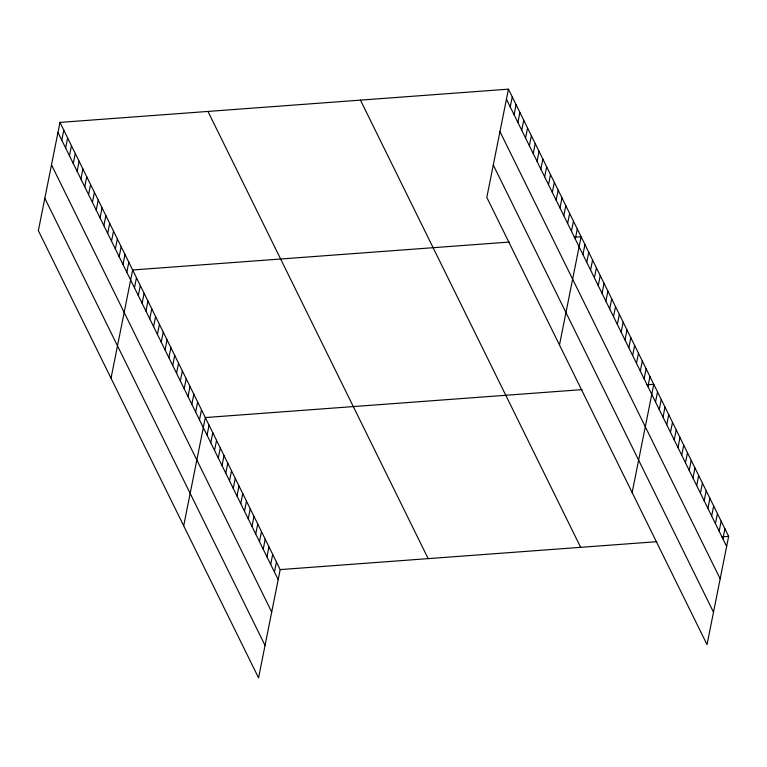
<?xml version="1.0" encoding="UTF-8"?>
<svg xmlns="http://www.w3.org/2000/svg" width="767" height="767" viewBox="0 0 767 767"><rect width="100%" height="100%" fill="white"/><g stroke="black" fill="none" stroke-linecap="round" stroke-linejoin="round"><path stroke-width="1.15" d="M59.979 122.404L38.35 230.646L258.556 677.846L280.185 569.603L59.979 122.404L508.444 89.154L728.65 536.354L707.021 644.596L486.815 197.397L508.444 89.154M61.801 140.208L63.805 130.169M65.617 147.983L67.63 137.935M69.442 155.749L71.456 145.711M73.268 163.515L75.281 153.477M77.093 171.281L79.106 161.243M80.919 179.047L82.922 169.008M84.744 186.812L86.748 176.774M88.569 194.578L90.573 184.54M92.395 202.354L94.399 192.306M96.22 210.12L98.224 200.072M100.046 217.886L102.049 207.847M103.871 225.651L105.875 215.613M107.696 233.417L109.7 223.379M111.522 241.183L113.526 231.145M115.347 248.949L117.351 238.911M119.163 256.715L121.176 246.677M122.988 264.49L125.002 254.443M126.814 272.256L128.827 262.218M111.023 378.217L132.643 269.984L509.393 242.046M134.465 287.788L136.468 277.75M138.29 295.554L140.294 285.516M142.116 303.32L144.119 293.282M145.941 311.086L147.945 301.048M149.766 318.861L151.77 308.813M153.592 326.627L155.596 316.579M157.417 334.393L159.421 324.355M161.243 342.159L163.246 332.121M165.068 349.925L167.072 339.886M168.884 357.69L170.897 347.652M172.709 365.456L174.723 355.418M176.535 373.222L178.548 363.184M180.36 380.998L182.364 370.95M184.185 388.764L186.189 378.725M188.011 396.529L190.015 386.491M191.836 404.295L193.84 394.257M195.662 412.061L197.665 402.023M199.487 419.827L201.491 409.789M183.687 525.798L205.316 417.555L582.057 389.626M207.052 435.196L209.065 425.158M210.8 442.799L212.804 432.761M214.539 450.402L216.543 440.363M218.288 458.004L220.292 447.966M222.027 465.607L224.031 455.569M225.776 473.21L227.78 463.172M229.515 480.813L231.519 470.775M233.264 488.416L235.268 478.378M237.003 496.019L239.007 485.981M240.742 503.622L242.755 493.584M244.491 511.225L246.495 501.187M248.23 518.828L250.243 508.789M251.979 526.43L253.982 516.392M255.718 534.033L257.731 523.986M259.467 541.636L261.47 531.589M263.206 549.239L265.209 539.191M266.954 556.842L268.958 546.794M270.693 564.445L272.697 554.397M274.442 572.038L276.446 562M510.256 106.968L512.26 96.92M514.082 114.734L516.086 104.695M517.907 122.499L519.911 112.461M521.733 130.265L523.736 120.227M525.558 138.031L527.562 127.993M529.383 145.797L531.387 135.759M533.209 153.563L535.213 143.525M537.034 161.338L539.038 151.291M540.86 169.104L542.863 159.057M544.685 176.87L546.689 166.832M548.501 184.636L550.514 174.598M552.326 192.402L554.34 182.364M556.152 200.168L558.165 190.13M559.977 207.934L561.99 197.896M563.803 215.7L565.806 205.661M567.628 223.475L569.632 213.427M571.453 231.241L573.457 221.203M575.279 239.007L577.283 228.969M559.479 344.968L581.108 236.735L574.282 237.243M582.93 254.539L584.933 244.5M586.755 262.304L588.759 252.266M590.58 270.07L592.584 260.032M594.406 277.846L596.41 267.798M598.231 285.612L600.235 275.564M602.047 293.377L604.06 283.339M605.872 301.143L607.886 291.105M609.698 308.909L611.711 298.871M613.523 316.675L615.527 306.637M617.349 324.441L619.352 314.403M621.174 332.207L623.178 322.169M625 339.982L627.003 329.935M628.825 347.748L630.829 337.71M632.65 355.514L634.654 345.476M636.476 363.28L638.48 353.242M640.301 371.046L642.305 361.008M644.127 378.812L646.13 368.774M647.952 386.578L649.956 376.539M632.152 492.548L653.781 384.305L646.945 384.813M655.517 401.956L657.52 391.908M659.256 409.549L661.269 399.511M663.004 417.152L665.008 407.114M666.744 424.755L668.757 414.717M670.492 432.358L672.496 422.32M674.231 439.961L676.245 429.923M677.98 447.564L679.984 437.526M681.719 455.167L683.723 445.128M685.468 462.769L687.472 452.731M689.207 470.372L691.211 460.334M692.956 477.975L694.96 467.937M696.695 485.578L698.699 475.54M700.434 493.181L702.447 483.143M704.183 500.784L706.186 490.746M707.922 508.387L709.935 498.349M711.671 515.99L713.674 505.952M715.41 523.593L717.423 513.545M719.158 531.195L721.162 521.148M722.898 538.798L724.911 528.751M280.185 569.603L656.926 541.675M721.824 536.862L728.65 536.354M506.431 99.192L726.646 546.401M499.959 131.598L720.165 578.807M493.286 164.991L713.502 612.191M360.452 100.132L580.657 547.331M207.972 111.436L428.178 558.635M57.976 132.442L278.181 579.641M51.494 164.847L271.71 612.047M44.822 198.241L265.037 645.44"/></g></svg>
